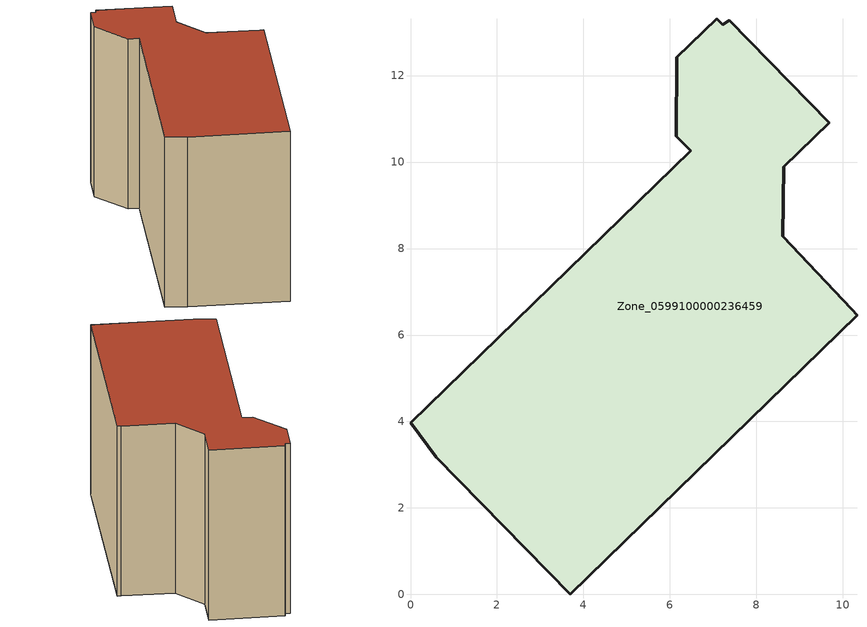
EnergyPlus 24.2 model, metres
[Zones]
Zone_0599100000236459
 floor ground (C_G): 7.37,13.28 9.68,10.91 8.63,9.89 8.61,8.28 10.21,6.59 10.32,6.46 3.69,0 0.6,3.18 0,3.97 6.48,10.26 6.15,10.6 6.16,12.43 7.08,13.32 7.22,13.17 z0
 wall outside (C_F): 8.61,8.28 8.63,9.89 9.68,10.91 7.37,13.28 7.22,13.17 7.08,13.32 6.16,12.43 6.15,10.6 6.48,10.26 0,3.97 0.6,3.18 3.69,0 10.32,6.46 10.21,6.59 8.61,8.28 z0:8.27
 roof outside (C_R): 7.22,13.17 7.08,13.32 6.16,12.43 6.15,10.6 6.48,10.26 0,3.97 0.6,3.18 3.69,0 10.32,6.46 10.21,6.59 8.61,8.28 8.63,9.89 9.68,10.91 7.37,13.28 z8.27
[BUILDING]
Pand.0599100000236459: North Axis=0; Terrain=City; Loads Convergence Tolerance Value=0.04; Temperature Convergence Tolerance Value=0.4; Solar Distribution=FullExterior; Maximum Number of Warmup Days=25; Minimum Number of Warmup Days=1
[Site:Location]
Rotterdam.The.Hague.AP_ZH_NLD Design_Conditions: Latitude=51.96; Longitude=4.45; Time Zone=1; Elevation=-4.5
[SITE:GROUNDTEMPERATURE:BUILDINGSURFACE]
18, 18, 18, 18, 18, 18, 18, 18, 18, 18, 18, 18
[MATERIAL] Thermal Absorptance=0.9; Solar Absorptance=0.7; Visible Absorptance=0.7
Name | Roughness | Thickness | Conductivity | Density | Specific Heat
G.TI.1975-1991 | MediumSmooth | 0.15 | 0.288461 | 540 | 1210
F.TI.1975-1991 | Rough | 0.3 | 0.230769 | 1920 | 840
R.TI.1975-1991 | MediumRough | 0.2 | 0.153846 | 1500 | 1000
[CONSTRUCTION]
C_G: G.TI.1975-1991
C_F: F.TI.1975-1991
C_R: R.TI.1975-1991
[ZONE]
Zone_0599100000236459: Type=1; Multiplier=1; Ceiling Height=Autocalculate; Volume=Autocalculate; Floor Area=autocalculate; Part of Total Floor Area=Yes
[ZONEINFILTRATION:DESIGNFLOWRATE]
Infil_Zone_0599100000236459: Zone or ZoneList or Space or SpaceList=Zone_0599100000236459; Schedule=AlwaysOn; Design Flow Rate Calculation Method=Flow/Area; Flow Rate per Floor Area=0.003; Constant Term Coefficient=1; Temperature Term Coefficient=0; Velocity Term Coefficient=0; Velocity Squared Term Coefficient=0
[HVACTEMPLATE:ZONE:IDEALLOADSAIRSYSTEM]
Zone_0599100000236459: Maximum Heating Supply Air Temperature=50; Minimum Cooling Supply Air Temperature=13; Maximum Heating Supply Air Humidity Ratio=0.0156; Minimum Cooling Supply Air Humidity Ratio=0.0077; Heating Limit=NoLimit; Cooling Limit=NoLimit; Dehumidification Control Type=ConstantSensibleHeatRatio; Cooling Sensible Heat Ratio=0.7; Dehumidification Setpoint=60; Humidification Control Type=None; Humidification Setpoint=30; Outdoor Air Method=None; Outdoor Air Flow Rate per Person=0.00944; Outdoor Air Flow Rate per Zone Floor Area=0; Outdoor Air Flow Rate per Zone=0; Demand Controlled Ventilation Type=None; Outdoor Air Economizer Type=NoEconomizer; Heat Recovery Type=None; Sensible Heat Recovery Effectiveness=0.7; Latent Heat Recovery Effectiveness=0.65
[ZONECONTROL:THERMOSTAT]
ThermostatControl_Zone_0599100000236459: Zone or ZoneList=Zone_0599100000236459; Control Type Schedule=DualSetpointControlType; Control 1=Thermostat_Zone_0599100000236459; Temperature Difference Between Cutout And Setpoint=0
[THERMOSTATSETPOINT:DUALSETPOINT]
Thermostat_Zone_0599100000236459: Heating Setpoint Temperature Schedule=HeatingSetpoint_Zone_0599100000236459; Cooling Setpoint Temperature Schedule=CoolingSetpoint_Zone_0599100000236459
[SCHEDULE:COMPACT]
HeatingSetpoint_Zone_0599100000236459: Through: 12/31, For: AllDays, Until: 24:00, 21
CoolingSetpoint_Zone_0599100000236459: Through: 12/31, For: AllDays, Until: 24:00, 24
DualSetpointControlType: Through: 12/31, For: AllDays, Until: 24:00, 4
AlwaysOn: Through: 12/31, For: AllDays, Until: 24:00, 1
